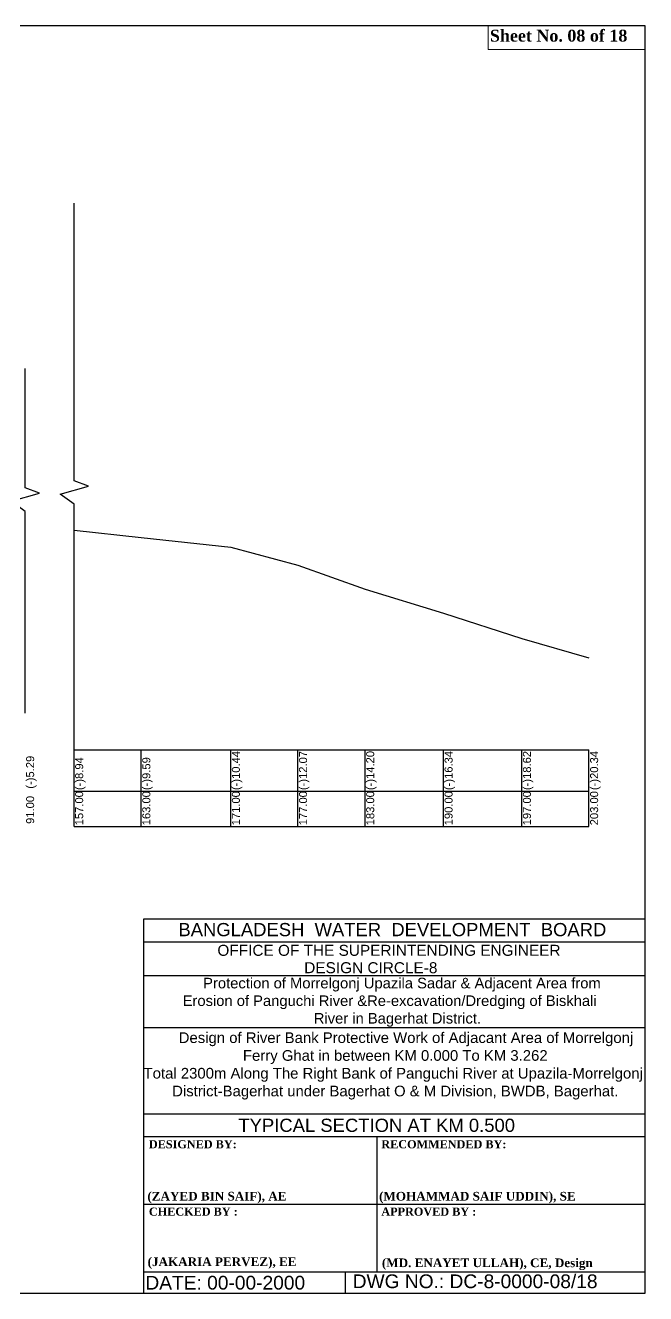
# Model space of a CAD drawing. Header units: inches. Extents: x 64995 to 402236, y -100918 to 204355.
# Drawn here: x 396695 to 402236, y 16767 to 28094 of the extents above; entities that cross this region are included whole.
import ezdxf
from ezdxf.enums import TextEntityAlignment as Align

# ---------------------------------------------------------------- set-up
doc = ezdxf.new("R2010")
doc.units = ezdxf.units.IN
doc.header["$LTSCALE"] = 7
doc.header["$MEASUREMENT"] = 0
doc.layers.add('LINE', color=7, linetype='Continuous')
doc.styles.add('Kazi_T_H', font='timesbd.ttf')
doc.styles.get("Standard").update_dxf_attribs({"font": 'arial.ttf'})

msp = doc.modelspace()

# ---------------------------------------------------------------- linework, layer by layer
at = {"color": 0, "linetype": 'Continuous', "lineweight": -3, "ltscale": 0.5}
for p, q in [((397129.84741, 24026.66306), (397129.84741, 26505.7499)), ((397129.84741, 20939.88561), (397129.84741, 23816.96691))]:
    msp.add_line(p, q, dxfattribs=at)
at = {"color": 0, "lineweight": -2}
for p, q in [((397129.84741, 20939.88561), (397129.84741, 21624.88364)), ((397129.84741, 21624.88364), (401729.84741, 21624.88364)), ((397729.84741, 20939.88561), (397729.84741, 21624.88364)), ((398529.84741, 20939.88561), (398529.84741, 21624.88364)), ((399129.84741, 20939.88561), (399129.84741, 21624.88364)), ((399729.84741, 20939.88561), (399729.84741, 21624.88364)), ((400429.84741, 20939.88561), (400429.84741, 21624.88364)), ((401129.84741, 20939.88561), (401129.84741, 21624.88364)), ((401729.84741, 20939.88561), (401729.84741, 21624.88364)), ((397129.84741, 21254.12598), (401729.84741, 21254.12598)), ((397129.84741, 20939.88561), (401729.84741, 20939.88561))]:
    msp.add_line(p, q, dxfattribs=at)
at = {"color": 0, "linetype": 'Continuous', "lineweight": -3, "ltscale": 0.5}
for points in [[(397129.84741, 22014.14151), (397129.84741, 23816.96691), (397006.15478, 23907.58009), (397260.0294, 23980.06333), (397129.84741, 24026.66306), (397129.84741, 25093.26849)], [(396691.86201, 21950.14151), (396691.86201, 23752.96691), (396568.16938, 23843.58009), (396822.044, 23916.06333), (396691.86201, 23962.66306), (396691.86201, 25029.26849)], [(397129.84741, 23585.12598), (397729.84741, 23520.12598), (398529.84741, 23435.12598), (399129.84741, 23272.12598), (399729.84741, 23059.12598), (400429.84741, 22845.12598), (401129.84741, 22617.12598), (401729.84741, 22445.12598)]]:
    msp.add_lwpolyline(points, dxfattribs=at)
at = {"layer": 'LINE', "color": 0, "linetype": 'ByBlock', "lineweight": -3, "ltscale": 0.5}
for p, q in [((402228.18223, 20110.16688), (397751.7613, 20110.16688)), ((397751.7613, 20110.16688), (397751.7613, 16767.18632)), ((402228.18223, 19905.26639), (397751.7613, 19905.26639)), ((402228.18223, 19605.09545), (397751.7613, 19605.09545)), ((402228.18223, 19142.48723), (397751.7613, 19142.48723)), ((402228.18223, 18369.21005), (397751.7613, 18369.21005)), ((402228.18223, 18166.29966), (397751.7613, 18166.29966)), ((399838.54106, 16963.20358), (399838.54106, 18166.29966)), ((397751.7613, 17564.75162), (402228.18223, 17564.75162)), ((397751.7613, 16963.20358), (402228.18223, 16963.20358)), ((399555.9127, 16767.18632), (399555.9127, 16963.20358))]:
    msp.add_line(p, q, dxfattribs=at)
msp.add_lwpolyline([(385778.87945, 28094.30114), (402228.18223, 28094.30114), (402228.18223, 16767.18632), (385778.87945, 16767.18632)], close=True, dxfattribs=at)
at = {"layer": 'LINE', "color": 7, "lineweight": 13, "ltscale": 0.5}
msp.add_lwpolyline([(402228.18223, 28094.30114), (400829.92433, 28094.30114), (400829.92433, 27879.13204), (402228.18223, 27879.13204)], close=True, dxfattribs=at)

# ---------------------------------------------------------------- texts
at = {"color": 0, "lineweight": -2, "char_height": 71.5, "width": 215, "attachment_point": 1, "rotation": 90}
for s, insert in [('(-)5.29', (396701.86201, 21276.66306)), ('(-)8.94', (397139.84741, 21264.12598)), ('(-)9.59', (397739.84741, 21264.12598)), ('(-)10.44', (398539.84741, 21264.12598)), ('(-)12.07', (399139.84741, 21264.12598)), ('(-)14.20', (399739.84741, 21264.12598)), ('(-)16.34', (400439.84741, 21264.12598)), ('(-)18.62', (401139.84741, 21264.12598)), ('(-)20.34', (401739.84741, 21264.12598)), ('91.00', (396701.86201, 20962.42268)), ('157.00', (397139.84741, 20949.88561)), ('163.00', (397739.84741, 20949.88561)), ('171.00', (398539.84741, 20949.88561)), ('177.00', (399139.84741, 20949.88561)), ('183.00', (399739.84741, 20949.88561)), ('190.00', (400439.84741, 20949.88561)), ('197.00', (401139.84741, 20949.88561)), ('203.00', (401739.84741, 20949.88561))]:
    msp.add_mtext(s, dxfattribs=dict(at, insert=insert))
at = {"layer": 'LINE', "color": 0, "linetype": 'ByBlock', "lineweight": -3, "ltscale": 0.5}
for s, height, p in [('BANGLADESH  WATER  DEVELOPMENT  BOARD', 117.8074425, (399973.39426, 19959.56373)), ('OFFICE OF THE SUPERINTENDING ENGINEER', 98.2590041, (399943.0643, 19784.19476)), ('DESIGN CIRCLE-8', 98.2590041, (399780.97981, 19628.98698))]:
    msp.add_text(s, height=height, dxfattribs=at).set_placement(p, align=Align.CENTER)
at = {"layer": 'LINE', "lineweight": 50, "ltscale": 0.5}
msp.add_text('TYPICAL SECTION AT KM 0.500', height=117.9108049, dxfattribs=at).set_placement((399833.33057, 18211.77412), align=Align.CENTER)
at = {"layer": 'LINE', "color": 0, "linetype": 'ByBlock', "lineweight": -3, "ltscale": 0.5, "style": 'Kazi_T_H'}
for s, p in [('DESIGNED BY:', (397798.28794, 18065.23959)), ('RECOMMENDED BY:', (399874.63394, 18065.23959)), ('CHECKED BY :', (397798.28794, 17463.69155)), ('APPROVED BY :', (399874.63394, 17463.69155))]:
    msp.add_text(s, height=72.1857649, dxfattribs=at).set_placement(p)
at = {"layer": 'LINE', "lineweight": 50, "ltscale": 0.5, "style": 'Kazi_T_H'}
for s, p in [('(ZAYED BIN SAIF), AE', (397784.98294, 17598.85561)), ('(MOHAMMAD SAIF UDDIN), SE ', (399854.53425, 17598.42894)), ('(JAKARIA PERVEZ), EE', (397786.80262, 17013.41802)), ('(MD. ENAYET ULLAH), CE, Design ', (399879.78795, 17003.75995))]:
    msp.add_text(s, height=77.5262262, dxfattribs=at).set_placement(p)
at = {"layer": 'LINE', "color": 0, "linetype": 'ByBlock', "lineweight": -3, "ltscale": 0.5}
for s, p in [('DATE: 00-00-2000', (397767.33605, 16803.5809)), ('DWG NO.: DC-8-0000-08/18', (399619.08489, 16816.19064))]:
    msp.add_text(s, height=122.5107855, dxfattribs=at).set_placement(p)
at = {"layer": 'LINE', "color": 7, "lineweight": 13, "ltscale": 0.5, "insert": (400844.66628, 28055.44607), "char_height": 106.427225, "width": 1472.6044997, "attachment_point": 1}
msp.add_mtext('{\\fTimes New Roman|b1|i0|c0|p18;Sheet No. 08 of 18}', dxfattribs=at)
at = {"layer": 'LINE', "color": 0, "linetype": 'ByBlock', "lineweight": -3, "ltscale": 0.5}
for s, insert, char_height, width, attachment_point in [('                  {\\C7;Protection of Morrelgonj Upazila Sadar & Adjacent Area from \\P             Erosion of Panguchi River &Re-excavation/Dredging of Biskhali\\P                                             River in Bagerhat District.}', (397623.99952, 19587.8705), 94.3286439, 4851.667599, 1), ('    {\\H0.7741x;Design of River Bank Protective Work of Adjacant Area of Morrelgonj \\PFerry Ghat in between KM 0.000 To KM 3.262 \\PTotal 2300m Along The Right Bank of Panguchi River at Upazila-Morrelgonj, \\PDistrict-Bagerhat under Bagerhat O & M Division, BWDB, Bagerhat.}', (399999.38507, 19100.77815), 123.0585133, 5592.4973743, 2)]:
    msp.add_mtext(s, dxfattribs=dict(at, insert=insert, char_height=char_height, width=width, attachment_point=attachment_point))

doc.saveas('drawing.dxf')
